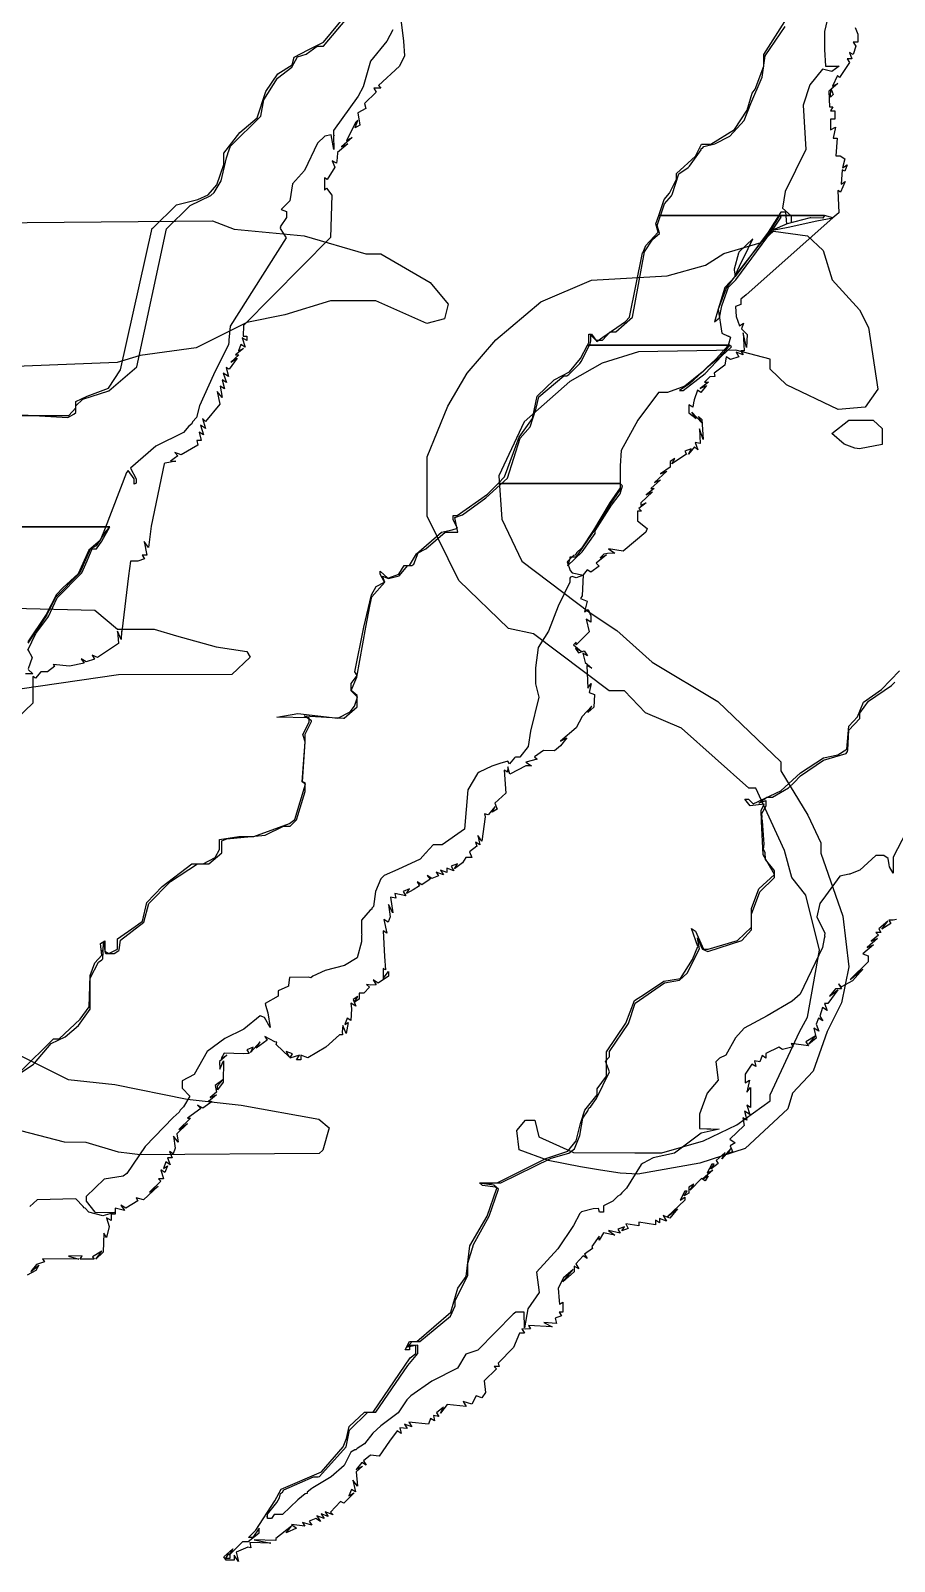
# Model space of a CAD drawing. Extents: x 17 to 2017, y 12 to 3012.
# Drawn here: x 234.9 to 318, y 2751.9 to 2899.1 of the extents above; entities that cross this region are included whole.
import ezdxf

# ---------------------------------------------------------------- set-up
doc = ezdxf.new("R2010")
doc.units = 0
doc.header["$MEASUREMENT"] = 0
for name, color, linetype in [('L14D0_AU', 2, 'CONTINUOUS'), ('L3D0_BASE', 3, 'CONTINUOUS'), ('L8D0_WIRE', 5, 'CONTINUOUS')]:
    doc.layers.add(name, color=color, linetype=linetype)

msp = doc.modelspace()

# ---------------------------------------------------------------- linework, layer by layer
at = {"layer": 'L14D0_AU'}
for points in [[(227.39, 2880.59), (252.38, 2880.83), (254.47, 2880.01), (261.19, 2879.37), (267.15, 2877.64), (268.58, 2877.64), (273.32, 2874.88), (275.06, 2872.8), (274.69, 2871.39), (273, 2870.96), (268.09, 2873.13), (263.74, 2873.13), (259.33, 2871.8), (255.68, 2871.05), (250.82, 2868.61), (245.44, 2867.88), (243.22, 2867.19), (227.74, 2866.59)], [(226.62, 2843.72), (241.06, 2843.37), (243.24, 2841.54), (246.78, 2841.54), (248.91, 2840.9), (252.73, 2839.86), (255.68, 2839.4), (256.01, 2838.87), (254.24, 2837.2), (243.36, 2837.17), (228.09, 2834.95)], [(231.56, 2801.71), (238.5, 2798.24), (243.01, 2797.76), (249.96, 2796.35), (255.16, 2795.79), (262.6, 2794.44), (263.61, 2793.6), (262.99, 2791.46), (262.66, 2791.13), (245.44, 2790.99), (244.4, 2791.12), (244.4, 2791.12), (243.36, 2791.24), (240.24, 2792.19), (238.15, 2792.21), (229.84, 2794.36)]]:
    msp.add_lwpolyline(points, dxfattribs=at)
for points in [[(291.61, 2789.22), (289.7, 2789.52), (287.79, 2789.83), (284.67, 2790.44), (281.89, 2791.49), (281.67, 2793.33), (282.5, 2794.33), (283.38, 2794.33), (283.78, 2792.72), (287.1, 2791.21), (293, 2791.19), (295.61, 2791.19), (299.6, 2792.34), (302.81, 2793.88), (306.02, 2796.19), (306.02, 2796.78), (308.84, 2802.84), (309.61, 2804.23), (310.76, 2810.67), (309.44, 2815.98), (308.1, 2817.68), (307.4, 2820.27), (304.63, 2826.27), (303.97, 2826.27), (297.5, 2832.02), (294.04, 2833.51), (292, 2835.64), (290.53, 2835.64), (283.26, 2841.11), (280.86, 2841.63), (276.07, 2846.23), (273.04, 2852.43), (273.04, 2858.13), (275.02, 2863.01), (276.87, 2866.16), (279.65, 2869.38), (283.97, 2873.04), (288.83, 2875.13), (296.12, 2875.54), (299.81, 2876.55), (301.56, 2877.7), (305.15, 2878.75), (306.35, 2879.82), (309.62, 2879.37), (311.12, 2877.97), (311.97, 2875.15), (314.6, 2872.26), (315.48, 2870.57), (316.39, 2864.63), (315.15, 2862.89), (312.55, 2862.67), (307.58, 2865.06), (306.02, 2866.56), (306.02, 2867.52), (302.72, 2868.4), (293.35, 2868.23), (289.88, 2867.15), (286.75, 2865.37), (282.37, 2861.5), (279.93, 2856.3), (280.2, 2852.13), (282.13, 2848.11), (288.72, 2843.11), (291.26, 2841.43), (294.68, 2838.38), (300.98, 2834.6), (307.06, 2828.79), (307.06, 2827.92), (309.66, 2823.67), (310.88, 2820.99), (310.88, 2820.02), (313.02, 2813.95), (313.6, 2809.09), (312.87, 2805.61), (311.49, 2802.87), (310.17, 2799.04), (308.18, 2796.94), (307.72, 2795.42), (303.62, 2791.62), (299.25, 2790.21), (293.29, 2789.13)], [(314.17, 2858.95), (313.13, 2859.34), (311.94, 2860.38), (313.59, 2861.67), (315.94, 2861.67), (316.78, 2860.84), (316.78, 2859.33), (314.61, 2858.9)]]:
    msp.add_lwpolyline(points, close=True, dxfattribs=at)
at = {"layer": 'L3D0_BASE'}
for points in [[(233.64, 2862.11), (238.57, 2862.11), (239.23, 2862.85), (239.23, 2863.45), (240.34, 2863.96), (242.39, 2864.73), (243.55, 2866.5), (246.57, 2880.12), (246.66, 2880.12), (248.92, 2882.38), (250.97, 2882.88), (251.97, 2883.33), (252.82, 2884.28), (253.47, 2886.25), (253.47, 2887.35), (255.03, 2889.32), (256.68, 2890.74), (257.52, 2893.28), (258.68, 2894.97), (260.05, 2895.82), (260.24, 2896.56), (261.6, 2897.27), (263.06, 2898.01), (265.21, 2900.6)], [(270.52, 2899.92), (270.76, 2898.12), (270.84, 2896.71), (270.36, 2895.7), (268.36, 2893.83), (268.58, 2893.6), (267.89, 2893.6), (268.14, 2893.21), (267.02, 2892.1), (267.12, 2891.62), (266.38, 2891.22), (266.55, 2890.04), (266.11, 2889.77), (266.37, 2890.5), (266.16, 2890.3), (265.28, 2888.55), (265.81, 2888.83), (264.8, 2887.95), (265.41, 2888.22), (264.41, 2887.41), (264.37, 2886.89), (264.3, 2886.36), (263.91, 2886.6), (264.14, 2886), (263.43, 2884.8), (263.17, 2884.96), (263.17, 2883.78), (263.36, 2883.97), (263.85, 2883.28), (263.74, 2879.23), (255.37, 2870.75), (255.34, 2869.74), (255.68, 2869.74), (255.68, 2869.31), (255.24, 2869.59), (255.52, 2868.68), (255.12, 2868.93), (254.88, 2868.31), (255.38, 2868.56), (254.6, 2867.93), (254.92, 2867.93), (254.16, 2867.23), (254.76, 2867.63), (253.98, 2866.57), (253.71, 2866.73), (253.94, 2865.86), (253.43, 2866.18), (253.72, 2865.27), (253.31, 2865.53), (253.54, 2864.66), (253.13, 2864.91), (253.31, 2863.82), (252.85, 2864.42), (253.09, 2863.18), (251.72, 2861.53), (251.42, 2861.82), (251.71, 2860.86), (251.22, 2861.16), (251.51, 2860.26), (251.1, 2860.51), (251.31, 2859.71), (250.87, 2859.71), (250.97, 2859.24), (249.36, 2858.31), (248.77, 2858.53), (249.06, 2858.24), (248.36, 2857.71), (248.87, 2857.71), (247.84, 2857.52), (247.8, 2857.51), (247.76, 2857.49), (247.73, 2857.47), (246.5, 2851.47), (246.23, 2849.4), (245.83, 2849.98), (246.08, 2848.68), (245.63, 2848.68), (245.85, 2848.32), (245.22, 2848.08), (244.5, 2848.08), (244.31, 2846.68), (243.67, 2841.32), (243.65, 2841.36), (243.62, 2840.55), (243.26, 2841.36), (243.34, 2840.17), (241.34, 2838.84), (240.82, 2839.04), (241.04, 2838.68), (240.24, 2838.42), (239.77, 2838.71), (240.05, 2838.27), (238.64, 2838), (237.05, 2838.15), (237.22, 2837.99), (236.52, 2837.46), (235.87, 2837.44), (235.38, 2836.85), (235.12, 2837), (235.11, 2834.43), (232.79, 2832.22)], [(233.92, 2799.01), (237.09, 2802.14), (237.65, 2802.14), (239.67, 2804.04), (240.53, 2805.24), (240.61, 2808.26), (241.07, 2809.46), (241.73, 2810.2), (241.61, 2811.33), (242.04, 2811.59), (242.04, 2810.59), (242.43, 2810.35), (243.24, 2810.78), (243.24, 2811.77), (244.95, 2812.96), (245.67, 2813.47), (246.07, 2815.28), (247.56, 2816.81), (250.39, 2818.99), (251.49, 2818.99), (252.66, 2819.6), (253.07, 2820.37), (253.07, 2821.34), (254.93, 2821.6), (256.36, 2821.6), (259.79, 2822.87), (260.3, 2823.25), (261.34, 2826.66), (261.02, 2826.86), (261.29, 2830.73), (261.07, 2831.41), (261.7, 2832.61), (261.7, 2833.03), (258.59, 2833.08), (260.59, 2833.44), (264.45, 2832.99), (265.64, 2833.61), (266.06, 2834.14), (266.32, 2835), (265.71, 2835.61), (265.72, 2836.34), (266.3, 2837.1), (266.08, 2837.46), (266.95, 2841.76), (267.69, 2844.85), (268.12, 2845.66), (268.92, 2846.09), (268.51, 2846.84), (268.51, 2847.13), (269.26, 2846.46), (270.31, 2846.86), (270.82, 2847.67), (271.33, 2847.67), (272.02, 2848.81), (274.41, 2850.89), (275.43, 2851.12), (275.95, 2851.28), (275.53, 2852.06), (275.53, 2852.49), (275.93, 2852.49), (278.84, 2854.55), (279.86, 2855.56), (291.58, 2855.56), (291.58, 2854.99), (290.61, 2853.56), (289.1, 2851.04), (287.32, 2848.48), (286.77, 2848.48), (286.77, 2848.31), (286.52, 2847.64), (287.93, 2848.98), (289.18, 2850.74), (289.18, 2851.01), (289.18, 2851.01), (290.77, 2853.47), (291.58, 2854.57), (291.82, 2855.33), (291.58, 2855.56), (279.86, 2855.56), (280.48, 2856.19), (281.88, 2860.02), (283.15, 2861.8), (283.6, 2863.97), (285.26, 2865.54), (286.72, 2866.31), (287.79, 2867.58), (288.45, 2868.88), (302.11, 2868.88), (301.32, 2867.87), (300.83, 2867.43), (299.92, 2866.69), (299.47, 2866.28), (298.3, 2865.18), (297.31, 2864.52), (297.66, 2864.52), (299.78, 2866.15), (301.36, 2867.83), (302.29, 2868.72), (302.11, 2868.88), (288.45, 2868.88), (288.57, 2869.12), (288.57, 2869.94), (288.83, 2869.94), (289.35, 2869.23), (289.93, 2869.63), (292.12, 2871.13), (292.5, 2871.57), (293.73, 2877.76), (293.82, 2877.8), (294.05, 2878.46), (295.24, 2879.74), (295.04, 2880.53), (295.31, 2881.33), (311.24, 2881.33), (311.08, 2881.08), (309.94, 2881.1), (309.9, 2881.1), (309.88, 2881.1), (307.65, 2880.54), (306.26, 2879.94), (307.08, 2881.18), (306.92, 2881.33), (305.99, 2879.82), (302.64, 2875.56), (303.08, 2876.47), (303.92, 2878.18), (304.36, 2879.09), (303.05, 2877.84), (303.02, 2877.81), (303, 2877.78), (302.98, 2877.73), (302.56, 2876.17), (302.55, 2876.14), (302.55, 2876.1), (302.55, 2876.07), (302.64, 2875.55), (301.83, 2874.42), (301.01, 2872.34), (300.66, 2871.11), (301.14, 2871.49), (301.36, 2872.64), (302.03, 2874.44), (302.71, 2875.16), (306.26, 2879.94), (307.75, 2880.23), (310.52, 2880.82), (312.04, 2881.12), (311.24, 2881.33), (295.31, 2881.33), (295.83, 2882.87), (296.33, 2883.48), (297, 2884.84), (297, 2885.37), (298.83, 2887.06), (299.41, 2888.19), (300.32, 2888.19), (302.58, 2889.61), (303.82, 2891.48), (304.29, 2893.1), (304.58, 2893.5), (305.42, 2895.71), (305.42, 2896.82), (307.42, 2900.01)], [(314.2, 2899.42), (314.44, 2898.79), (314.44, 2898.02), (314.02, 2898.02), (314.27, 2897.61), (314.01, 2896.81), (313.65, 2897.03), (313.89, 2896.41), (313.42, 2896.41), (313.65, 2896.04), (312.69, 2894.62), (312.5, 2894.81), (312.03, 2893.78), (312.54, 2894.04), (311.88, 2893.49), (312.08, 2892.98), (311.84, 2892.73), (311.87, 2893.48), (311.65, 2893.3), (311.74, 2891.8), (312.06, 2891.8), (311.81, 2891.4), (312.24, 2891.4), (312.24, 2890.6), (311.84, 2890.6), (311.84, 2889.57), (312.3, 2889.85), (312.09, 2888.79), (312.47, 2888.79), (312.35, 2887.09), (312.74, 2887.08), (313.2, 2886.79), (312.98, 2885.92), (313.44, 2886.21), (313.2, 2885.59), (312.94, 2885.74), (312.84, 2884.35), (313.24, 2884.61), (312.78, 2883.59), (312.54, 2883.74), (312.62, 2881.61), (312.04, 2881.12), (303.72, 2873.71), (303.21, 2873.3), (303.21, 2872.79), (302.69, 2872.59), (302.76, 2871.64), (303.06, 2870.74), (303.47, 2870.99), (303.28, 2870.44), (303.81, 2869.91), (303.76, 2868.63), (303.44, 2870.04), (303.52, 2868.33), (303.19, 2868.33), (303.43, 2867.93), (302.75, 2868.2), (303.02, 2867.76), (302.21, 2867.5), (301.8, 2867.76), (301.65, 2866.96), (300.63, 2866.18), (300.71, 2865.84), (300.23, 2865.82), (299.72, 2865.32), (300.08, 2865.32), (299.3, 2864.69), (299.9, 2865), (299.36, 2864.32), (299.03, 2864.53), (298.72, 2863.62), (298.65, 2863.32), (298.6, 2862.89), (298.2, 2863.14), (298.2, 2862.36), (298.9, 2861.81), (298.5, 2862.43), (299.45, 2861.41), (299.14, 2862.01), (299.46, 2861.72), (299.57, 2859.81), (299.22, 2860.81), (299.29, 2859.41), (298.82, 2859.5), (299.07, 2858.8), (298.74, 2859.1), (298.17, 2858.4), (298.42, 2858.9), (297.8, 2858.66), (297.97, 2858.39), (296.55, 2857.47), (296.86, 2857.96), (296.39, 2857.68), (296.39, 2857.15), (295.49, 2856.48), (296.09, 2856.74), (294.89, 2855.67), (295.49, 2855.93), (294.55, 2855.09), (294.87, 2855.09), (294.09, 2854.46), (294.69, 2854.76), (293.59, 2853.71), (293.59, 2853.47), (294.09, 2853.72), (293.39, 2853.15), (293.65, 2852.89), (293.27, 2852.89), (293.27, 2851.98), (294.2, 2851.24), (294.08, 2850.89), (291.87, 2849.06), (290.48, 2849.27), (291.08, 2848.88), (290.38, 2848.83), (290.01, 2848.78), (289.68, 2848.41), (290.28, 2848.71), (289.28, 2847.9), (289.58, 2847.61), (288.78, 2847.05), (288.42, 2847.27), (288.04, 2846.77), (287.94, 2844.77), (287.78, 2844.51), (288.42, 2844.26), (288.16, 2843.23), (288.53, 2843.46), (288.78, 2842.83), (288.78, 2842.24), (288.33, 2842.51), (288.6, 2841.29), (287.37, 2840.04), (287.37, 2840.32), (287.1, 2840.05), (287.87, 2839.42), (287.31, 2839.71), (287.58, 2839.27), (288.13, 2839.48), (288.44, 2838.99), (288.01, 2839.25), (288.24, 2838.35), (288.88, 2837.82), (288.38, 2838.07), (288.48, 2835.88), (288.81, 2836.34), (288.62, 2835.47), (289.13, 2835.27), (289.07, 2834.05), (288.49, 2833.53), (288.88, 2834.16), (287.94, 2833.14), (287.38, 2832.07), (285.87, 2830.78), (286.47, 2831.1), (285.87, 2830.32), (285.27, 2829.85), (284.22, 2829.88), (283.36, 2829.28), (283.61, 2829.04), (282.52, 2828.77), (283.06, 2828.42), (282.51, 2828.42), (280.99, 2827.61), (280.78, 2828.32), (280.75, 2827.79), (280.45, 2827.98), (280.59, 2825.79), (279.55, 2824.83), (279.77, 2824.25), (279.28, 2823.94), (279.57, 2824.51), (278.91, 2823.7), (278.54, 2823.8), (278.61, 2823.5), (278.29, 2821.16), (277.91, 2821.7), (278.1, 2820.8), (277.67, 2821.06), (277.82, 2820.68), (277.84, 2820.7), (277.82, 2820.67), (277.82, 2820.68), (277.12, 2820.13), (277.33, 2819.59), (276.76, 2819.59), (276.44, 2819.09), (275.66, 2818.49), (275.96, 2818.99), (275.33, 2818.75), (275.6, 2818.32), (274.93, 2818.58), (274.93, 2818.15), (274.31, 2818.38), (274.6, 2817.92), (273.91, 2818.18), (274.13, 2817.83), (273.49, 2817.58), (273.03, 2817.85), (273.32, 2817.52), (272.52, 2816.96), (272.06, 2817.25), (272.3, 2816.86), (271.68, 2816.49), (271.06, 2816.12), (271.34, 2816.58), (270.72, 2816.34), (270.98, 2815.92), (269.94, 2816.12), (270.02, 2815.68), (269.5, 2815.79), (269.72, 2814.28), (269.31, 2815.08), (269.48, 2813.9), (269.27, 2813.38), (268.87, 2813.62), (269.16, 2812.32), (268.79, 2812.55), (268.93, 2810.07), (269.03, 2808.79), (268.81, 2808.92), (268.81, 2807.95), (269.31, 2808.64), (269.31, 2808.17), (268.33, 2807.52), (267.85, 2807.82), (268.14, 2807.36), (267.61, 2807.31), (267.21, 2807.39), (267.49, 2807.11), (266.94, 2806.56), (266.51, 2806.56), (266.51, 2805.98), (266.04, 2805.69), (266.37, 2806.22), (265.92, 2805.94), (266.17, 2805.29), (265.68, 2805.59), (265.75, 2805.05), (265.7, 2803.92), (265.35, 2804.14), (265.11, 2803.52), (265.45, 2803.73), (265.24, 2802.66), (264.93, 2803.45), (264.86, 2802.84), (264.9, 2802.54), (264.59, 2802.54), (263.28, 2801.35), (261.55, 2800.33), (260.89, 2800.58), (260.89, 2800.14), (260.47, 2800.14), (260.74, 2800.58), (259.84, 2800.29), (260.09, 2800.7), (259.47, 2800.93), (259.75, 2800.44), (258.5, 2801.6), (258.58, 2801.84), (258.38, 2801.87), (257.43, 2802.38), (257.64, 2802.04), (256.58, 2801.26), (256.98, 2801.86), (256.03, 2800.84), (256.3, 2801.34), (255.68, 2801.1), (255.9, 2800.74), (255.38, 2800.7), (253.51, 2800.77), (253.21, 2800.27), (253.77, 2800.57), (253.07, 2799.99), (253.1, 2799.23), (253.45, 2800.04), (253.4, 2797.98), (252.87, 2797.25), (252.87, 2797.65), (253.37, 2798.21), (252.65, 2797.67), (252.78, 2797.03), (252.17, 2796.5), (252.77, 2796.76), (251.99, 2796.12), (252.36, 2796.12), (251.46, 2795.5), (250.96, 2795.79), (251.26, 2795.46), (249.98, 2794.52), (250.27, 2794.52), (249.14, 2793.42), (249.98, 2794.02), (248.95, 2793.01), (249.08, 2792.21), (248.63, 2792.81), (248.81, 2791.64), (248.61, 2791.11), (248.26, 2791.33), (248.5, 2790.71), (248.07, 2790.71), (248.32, 2790.04), (247.9, 2790.31), (247.66, 2789.69), (248.05, 2789.93), (247.81, 2789.31), (247.41, 2789.56), (247.68, 2788.7), (247.19, 2788.7), (247.42, 2788.47), (246.33, 2787.4), (247.17, 2788), (245.76, 2786.68), (245.04, 2786.86), (245.22, 2786.57), (244.04, 2785.87), (243.58, 2786.16), (243.91, 2785.63), (243.04, 2785.86), (243.04, 2785.29), (242.64, 2785.29), (242.64, 2784.67), (242.19, 2784.94), (242.45, 2784.12), (242.18, 2783.05), (241.94, 2783.45), (241.86, 2781.63), (241.16, 2780.98), (241.74, 2781.75), (240.86, 2781.2), (241.01, 2780.96), (239.66, 2780.96), (239.85, 2781.28), (238.53, 2781.24), (239.53, 2780.95), (236.04, 2781.01), (236.23, 2780.71), (235.45, 2780.46), (234.92, 2779.78), (235.7, 2780.38), (235.4, 2779.88), (234.57, 2779.44)], [(219.15, 2851.4), (242.51, 2851.4), (242.13, 2850.98), (241.19, 2849.58), (240.62, 2849.25), (239.62, 2846.97), (237.27, 2844.56), (236.46, 2842.94), (234.62, 2840.2)], [(234.63, 2839.55), (235.4, 2841.15), (236.6, 2842.76), (237.45, 2844.56), (239.82, 2846.97), (240.33, 2848.12), (240.83, 2849.28), (241.22, 2849.28), (241.73, 2850.03), (242.51, 2851.4), (219.15, 2851.4)], [(318.16, 2813.62), (317.86, 2813.58), (317.43, 2813.58), (317.63, 2813.25), (316.75, 2812.71), (317.35, 2813.47), (316.46, 2812.72), (316.68, 2812.37), (316.19, 2812.37), (316.45, 2812.11), (315.75, 2811.54), (316.35, 2811.81), (315.35, 2810.93), (315.95, 2811.2), (314.95, 2810.34), (315.45, 2810.13), (315.45, 2809.55), (313.73, 2807.86), (314.95, 2808.86), (313.95, 2807.72), (312.89, 2807.17), (312.58, 2807.46), (312.87, 2806.96), (312.29, 2806.96), (311.74, 2806.25), (312.52, 2806.86), (311.56, 2805.55), (311.25, 2805.55), (311.51, 2804.89), (311.07, 2805.16), (310.81, 2804.35), (311.1, 2803.89), (310.68, 2804.15), (310.45, 2803.55), (310.71, 2802.88), (310.22, 2803.18), (310.46, 2802.21), (309.73, 2801.64), (310.34, 2802.41), (309.46, 2801.86), (309.7, 2801.48), (308.03, 2801.7), (308.23, 2801.38), (307.21, 2801.13), (306.84, 2801.36), (305.62, 2800.73), (305.62, 2800.31), (305.26, 2800.54), (305.03, 2799.93), (304.52, 2800.04), (304.63, 2799.51), (304.26, 2799.73), (303.62, 2798.75), (303.62, 2797.91), (304.03, 2798.17), (303.79, 2797.03), (304.12, 2797.49), (304.12, 2795.56), (303.78, 2795.78), (304.06, 2794.87), (303.56, 2795.19), (303.78, 2794.32), (303.38, 2794.56), (303.51, 2793.81), (302.13, 2792.49), (302.66, 2792.16), (302.19, 2791.87), (302.4, 2791.32), (301.95, 2791.05), (302.25, 2791.61), (301.38, 2790.61), (301.68, 2791.21), (300.82, 2790.46), (301.01, 2790.15), (300.33, 2789.61), (300.63, 2790.11), (300.42, 2790.11), (299.97, 2789.26), (300.51, 2789.54), (299.51, 2788.67), (300.07, 2788.97), (299.78, 2788.5), (299.41, 2788.73), (298.34, 2787.6), (298.67, 2788.17), (298.2, 2787.88), (298.2, 2787.32), (297.74, 2787.04), (298.03, 2787.5), (297.81, 2787.5), (297.36, 2786.65), (297.8, 2786.92), (297.8, 2786.65), (296.11, 2785.03), (297.1, 2785.8), (296.36, 2784.92), (295.73, 2785.16), (296.06, 2784.63), (295.39, 2784.88), (295.39, 2784.47), (294.99, 2784.72), (294.99, 2784.26), (293.39, 2784.53), (293.39, 2784.16), (292.13, 2784.35), (292.38, 2783.93), (291.76, 2783.69), (292, 2784.09), (291.38, 2783.85), (291.61, 2783.47), (290.48, 2783.72), (291.08, 2783.26), (290, 2783.49), (289.59, 2782.79), (289.58, 2783.18), (288.88, 2782.19), (288.92, 2781.98), (288.17, 2781.46), (288.43, 2781.02), (288.03, 2781.27), (287.33, 2780.51), (287.63, 2780.02), (287.17, 2780.3), (287.17, 2779.75), (286.07, 2778.78), (287.07, 2779.98), (286.13, 2779.18), (285.63, 2778.17), (285.73, 2776.97), (285.77, 2776.65), (286.07, 2776.83), (286.07, 2775.87), (285.74, 2775.87), (285.96, 2775.51), (285.36, 2775.28), (285.47, 2774.77), (284.26, 2774.86), (285.06, 2774.46), (282.78, 2774.6), (282.98, 2774.26), (282.46, 2774.22), (282.13, 2774.27), (282.38, 2773.86), (281.93, 2773.86), (281.35, 2772.47), (279.85, 2770.96), (279.95, 2770.65), (279.48, 2770.65), (279.7, 2770.43), (278.52, 2769.25), (278.63, 2768.15), (278.3, 2767.62), (277.75, 2767.83), (277.32, 2767.02), (276.49, 2767.29), (276.8, 2766.78), (274.95, 2766.99), (274.32, 2766.14), (274.61, 2766.74), (273.94, 2766.19), (274.16, 2765.83), (273.63, 2765.94), (273.74, 2765.41), (273.37, 2765.64), (273.16, 2765.08), (271.26, 2765.3), (271.55, 2764.84), (270.86, 2765.1), (271.12, 2764.68), (270.42, 2764.74), (270.53, 2764.2), (270.15, 2764.44), (269.42, 2763.45), (268.42, 2762.03), (267.57, 2762.12), (266.92, 2761.58), (267.18, 2761.16), (266.76, 2761.42), (266.21, 2760.75), (266.81, 2761.05), (266.21, 2760.52), (266.32, 2759.12), (265.88, 2759.72), (266.13, 2758.59), (265.75, 2758.82), (265.51, 2758.2), (266.01, 2758.48), (265.01, 2757.49), (264.69, 2757.65), (263.75, 2756.64), (263.99, 2756.39), (263.24, 2756.68), (263.52, 2756.22), (262.84, 2756.48), (263.12, 2756.02), (262.43, 2756.28), (262.76, 2755.75), (262.33, 2756.01), (261.7, 2755.77), (261.95, 2755.37), (261.05, 2755.65), (261.28, 2755.28), (259.99, 2755.44), (260.46, 2755.1), (259.46, 2754.63), (259.99, 2755.29), (258.49, 2754.11), (258.49, 2753.91), (256.38, 2753.97), (257.99, 2753.64), (255.98, 2753.7), (256.08, 2753.2), (255.78, 2753.27), (254.65, 2752.8), (254.9, 2751.9), (254.48, 2752.5), (254.48, 2752), (253.7, 2752), (253.48, 2752.35), (254.35, 2753.1), (254.05, 2752.6), (254.08, 2752.6), (254.08, 2752.58), (253.99, 2752.5), (254.05, 2752.6), (253.9, 2752.6), (253.65, 2752.2), (254.08, 2752.2), (254.08, 2752.58), (255.31, 2753.81), (255.83, 2753.81), (256.88, 2754.64), (256.88, 2755.1), (256.26, 2754.21), (255.85, 2754.21), (256.55, 2754.91), (258.38, 2757.72), (258.99, 2758.86), (262.86, 2760.52), (264.95, 2762.93), (265.28, 2763.73), (265.52, 2764.87), (267.01, 2766.24), (267.85, 2766.24), (271.39, 2771.46), (271.93, 2771.9), (271.93, 2772.66), (271.32, 2772.66), (271.32, 2772.25), (270.91, 2772.25), (271.34, 2773.06), (272.03, 2773.06), (275.32, 2775.87), (275.99, 2778.17), (276.78, 2779.29), (277.15, 2782.24), (278.8, 2785.1), (279.74, 2787.78), (279.62, 2787.9), (278.34, 2788.04), (278.08, 2788.3), (279.77, 2788.3), (284.46, 2790.65), (286.56, 2791.34), (287.37, 2792.36), (287.79, 2794.02), (288.19, 2795.29), (289.38, 2796.78), (289.38, 2797.34), (290.27, 2798.56), (290.28, 2800.9), (292.15, 2803.65), (292.98, 2805.85), (293.93, 2806.45), (295.79, 2807.71), (297.41, 2807.96), (298.55, 2809.77), (299.08, 2811.03), (298.45, 2812.76), (298.85, 2812.52), (299.62, 2810.77), (300.06, 2810.77), (302.87, 2811.6), (304.22, 2812.91), (304.22, 2814.68), (304.94, 2816.58), (306.45, 2817.97), (305.34, 2819.86), (305.2, 2823.1), (305.15, 2824.1), (305.43, 2824.73), (304.09, 2824.57), (303.57, 2825.21), (303.94, 2825.21), (304.38, 2824.76), (307.06, 2826.02), (308.93, 2827.73), (311.14, 2829.19), (312.54, 2829.46), (313.39, 2830), (313.58, 2832.23), (314.41, 2833.13), (315, 2834.53), (316.74, 2835.74), (318.45, 2837.54)]]:
    msp.add_lwpolyline(points, dxfattribs=at)
at = {"layer": 'L8D0_WIRE'}
for points in [[(312.02, 2902.33), (311.25, 2899.02), (311.24, 2897.31), (311.35, 2895.71), (312.66, 2895.71), (311.94, 2895.19), (311.07, 2895.41), (309.84, 2893.92), (309.19, 2891.95), (309.46, 2887.69), (307.48, 2883.65), (307.21, 2882.05), (308.03, 2881.31), (308.03, 2880.64), (307.65, 2880.54), (307.64, 2880.54), (307.53, 2881.67), (307.04, 2881.67), (305.82, 2879.75), (305.82, 2879.74), (302.65, 2875.48), (301.67, 2874.4), (301.01, 2872.32), (301.37, 2870.01), (301.98, 2869.74), (302.01, 2869.76), (302.01, 2869.73), (302.21, 2869.64), (301.97, 2868.83), (301.28, 2868.06), (301.22, 2867.98), (300.75, 2867.5), (299.91, 2866.7), (299.5, 2866.26), (299.47, 2866.26), (297.82, 2864.91), (296.15, 2864.32), (295.27, 2864.32), (293.29, 2861.67), (291.68, 2858.75), (291.59, 2857.27), (291.59, 2856.88), (291.58, 2855.15), (290.58, 2853.67), (290.58, 2853.58), (290.54, 2853.61), (289.02, 2851.08), (287.91, 2849.38), (287.44, 2848.94), (287.27, 2848.68), (287.12, 2848.63), (286.5, 2848.04), (286.8, 2847.19), (286.97, 2846.96), (288.07, 2846.76), (287.37, 2846.48), (286.98, 2846.63), (286.82, 2846.57), (286.77, 2846.45), (286.77, 2846.06), (285.63, 2843.76), (284.69, 2841.36), (283.71, 2839.79), (283.45, 2837.85), (283.44, 2836.3), (283.76, 2835.03), (282.98, 2831.73), (282.74, 2830.26), (281.95, 2829.25), (281.6, 2829.25), (281.53, 2829.24), (281.47, 2829.22), (281.42, 2829.17), (280.96, 2828.61), (280.8, 2828.86), (280.02, 2828.62), (279.25, 2828.37), (278.02, 2827.81), (277.88, 2827.67), (276.96, 2826.1), (276.64, 2822.31), (274.47, 2820.8), (273.62, 2820.8), (272.9, 2820.03), (272.89, 2820.02), (272.88, 2820.01), (272.36, 2819.45), (270.22, 2818.43), (268.89, 2817.86), (268.59, 2817.54), (268.08, 2816.31), (267.86, 2814.88), (267.71, 2814.71), (267.71, 2814.63), (267.55, 2814.52), (266.71, 2813.56), (266.71, 2812.27), (266.74, 2812.16), (266.71, 2812.1), (266.71, 2811.47), (266.29, 2809.94), (265.07, 2809.2), (263.21, 2808.73), (262.03, 2808.18), (261.86, 2808.02), (261.63, 2808.08), (259.8, 2808.06), (259.69, 2807.31), (259.69, 2807.21), (259.63, 2807.19), (258.69, 2806.76), (258.69, 2806.25), (257.46, 2805.55), (257.49, 2805.4), (257.71, 2804.65), (257.92, 2803.24), (257.39, 2804.22), (256.96, 2804.36), (255.39, 2803.1), (253.58, 2802.18), (251.88, 2800.94), (250.63, 2798.72), (249.47, 2798.12), (249.47, 2797.4), (250.21, 2796.63), (249.6, 2795.62), (249.27, 2795.28), (249.17, 2795.09), (248.6, 2794.58), (245.92, 2791.81), (244.15, 2789.2), (243.79, 2788.94), (241.98, 2788.67), (240.25, 2787), (240.24, 2786.55), (241.07, 2785.49), (242.95, 2785.46), (241.84, 2785.13), (240.48, 2785.5), (240.13, 2785.86), (240.05, 2785.9), (239.96, 2786.04), (239.24, 2786.77), (235.53, 2786.68), (234.81, 2786.02)], [(234.12, 2862.16), (238.47, 2861.92), (239.04, 2862.23), (239.23, 2862.4), (239.23, 2863.05), (239.93, 2863.68), (242.41, 2864.48), (245.1, 2866.78), (247.95, 2880.06), (250.24, 2882.31), (252.22, 2883.25), (252.55, 2883.56), (253.22, 2884.67), (253.72, 2886.88), (253.87, 2887.28), (253.87, 2887.29), (254.13, 2888.01), (257.03, 2890.89), (257.31, 2892.47), (258.65, 2894.56), (260.02, 2895.6), (260.56, 2896.6), (261.4, 2896.86), (262.46, 2897.61), (263.02, 2897.61), (263.05, 2897.63), (265.3, 2900.3)], [(232.94, 2798.2), (235.16, 2799.71), (235.26, 2799.81), (236.86, 2801.72), (238.21, 2802.35), (239.49, 2803.43), (240.63, 2805.01), (240.63, 2807.98), (241.43, 2809.54), (241.76, 2809.74), (241.84, 2809.86), (241.86, 2810.5), (241.76, 2810.67), (241.87, 2810.58), (241.9, 2811.47), (242.06, 2810.43), (242.13, 2810.37), (242.94, 2810.37), (243.38, 2810.66), (243.41, 2810.72), (243.54, 2811.65), (245.8, 2813.37), (246.25, 2815.16), (248.36, 2817.29), (250.93, 2818.99), (252.04, 2818.99), (253.27, 2820.03), (253.27, 2821.21), (253.77, 2821.4), (257.44, 2821.74), (259.22, 2822.6), (259.86, 2822.6), (260.48, 2823.22), (261.29, 2825.95), (261.29, 2826.77), (261.05, 2826.86), (261.29, 2830.73), (261.29, 2831.45), (261.92, 2832.67), (261.9, 2832.73), (261.22, 2833.23), (265, 2832.99), (265.05, 2833.01), (266.31, 2834.07), (266.31, 2835.19), (265.73, 2835.67), (266.27, 2836.94), (267.13, 2841.75), (267.53, 2843.76), (267.72, 2844.66), (268.96, 2846.07), (268.73, 2846.65), (269.32, 2846.43), (270.33, 2846.68), (271.19, 2847.67), (271.56, 2847.67), (271.74, 2847.82), (272.18, 2848.89), (272.9, 2849.28), (274.75, 2850.88), (275.94, 2850.88), (275.97, 2850.9), (275.71, 2852.29), (276.44, 2852.56), (278.68, 2854.19), (280.75, 2856.09), (281.99, 2859.93), (282.94, 2861.01), (283.52, 2862.82), (283.76, 2863.91), (286.19, 2865.93), (286.46, 2865.93), (286.66, 2866.05), (287.72, 2867.11), (287.86, 2867.31), (288.72, 2869.01), (288.77, 2869.29), (288.77, 2869.82), (289.26, 2869.34), (289.91, 2869.34), (290.64, 2870.14), (291.18, 2870.14), (291.19, 2870.15), (292.77, 2871.57), (293.95, 2877.83), (294.73, 2879.07), (295.39, 2879.61), (295.39, 2879.64), (295.16, 2880.39), (295.87, 2882.47), (296.52, 2883.23), (296.59, 2883.36), (297.23, 2885.36), (298.15, 2885.96), (298.27, 2886.08), (299.4, 2887.66), (299.4, 2887.77), (299.51, 2887.8), (299.64, 2887.99), (300.7, 2888.24), (302.14, 2888.96), (303.51, 2890.49), (304.17, 2892.1), (305.26, 2894.64), (305.55, 2896.71), (307.45, 2899.52)], [(269.72, 2899.2), (269.15, 2898.1), (267.57, 2896.19), (266.88, 2893.7), (266.41, 2892.83), (264.03, 2889.52), (264.03, 2889.13), (264.08, 2889.01), (264.04, 2889.03), (264.07, 2887.69), (263.79, 2889.09), (263.2, 2888.96), (262.48, 2888.31), (261.23, 2885.68), (260.09, 2884.37), (259.83, 2882.74), (258.99, 2881.92), (259.49, 2881.74), (259.49, 2881.15), (258.89, 2880.24), (258.92, 2880.17), (258.89, 2880.09), (259.48, 2879.19), (254.1, 2870.7), (253.97, 2869.35), (253.97, 2869.19), (253.95, 2869.15), (253.93, 2868.93), (252.5, 2866.03), (251.13, 2863.02), (250.86, 2861.92), (250.48, 2861.49), (250.4, 2861.29), (250.12, 2861.07), (249.6, 2860.48), (246.95, 2859.14), (244.51, 2857.03), (245.05, 2856), (245.05, 2855.6), (244.85, 2855.51), (244.85, 2856.02), (244.28, 2856.8), (244.12, 2856.63), (242.08, 2851.26), (241.59, 2850.07), (240.5, 2849.16), (239.46, 2846.88), (237.99, 2845.53), (237.37, 2844.9), (236.38, 2842.96), (234.62, 2840.35)], [(234.64, 2839.59), (235.05, 2838.82), (234.67, 2837.74)], [(234.66, 2837.69), (235.1, 2837.25), (234.41, 2837.25)], [(319.89, 2823.57), (317.86, 2819.63), (317.85, 2818.09), (317.5, 2818.69), (317.47, 2818.89), (317.46, 2818.89), (317.46, 2818.9), (317.36, 2819.49), (316.96, 2819.79), (316.2, 2819.79), (314.63, 2818.37), (313.75, 2818.01), (313.69, 2818), (313.66, 2817.99), (313.63, 2817.99), (312.73, 2817.8), (311.34, 2815.91), (310.79, 2815.18), (310.51, 2813.88), (311.28, 2812.31), (311.25, 2812.09), (311.28, 2812.02), (311.2, 2811.8), (311.06, 2810.93), (308.9, 2806.45), (308.13, 2805.78), (305.73, 2804.36), (303.52, 2803.18), (302.68, 2802.24), (301.77, 2800.58), (301.14, 2800.29), (300.79, 2799.94), (301.02, 2798.17), (299.97, 2796.92), (299.21, 2794.92), (299.21, 2793.52), (299.92, 2793.5), (300.31, 2793.49), (300.3, 2793.49), (301.11, 2793.47), (299.39, 2793.09), (296.83, 2791.15), (294.77, 2790.71), (293.8, 2790.21), (293.6, 2790.07), (292.22, 2787.8), (291.75, 2787.36), (291.61, 2787.15), (291.38, 2787.01), (290.88, 2786.54), (289.98, 2786.08), (289.98, 2786.08), (289.98, 2785.49), (289.61, 2785.49), (289.5, 2785.83), (289.01, 2785.81), (287.88, 2785.51), (287.72, 2785.37), (287.11, 2784.19), (285.59, 2781.95), (283.54, 2779.7), (283.8, 2777.77), (282.71, 2776.18), (282.4, 2774.36), (282.36, 2775.87), (281.55, 2775.87), (281.3, 2775.67), (277.91, 2772.22), (276.76, 2771.82), (275.96, 2770.47), (273.48, 2769.22), (271.45, 2767.81), (271.09, 2767.45), (270.24, 2766.19), (268.57, 2764.95), (267.81, 2764.22), (267.01, 2763.21), (266.31, 2762.77), (266.16, 2762.63), (266.09, 2762.63), (265.7, 2762.39), (265.06, 2761.12), (263.81, 2760.03), (262.04, 2758.98), (261.95, 2758.91), (261.5, 2758.55), (261.5, 2758.44), (261.29, 2758.38), (260.6, 2757.81), (259.12, 2756.41), (258.31, 2756.41), (258.07, 2756.01), (257.69, 2756.01), (257.69, 2756.19), (257.58, 2756.15), (257.69, 2756.26), (257.69, 2756.45), (258.59, 2757.56), (258.83, 2758), (258.93, 2758.42), (259.13, 2758.55), (259.25, 2758.78), (260.8, 2759.45), (262.11, 2760.02), (262.56, 2760.02), (262.68, 2760.07), (265.25, 2762.93), (265.55, 2764.53), (267.32, 2766.24), (268.09, 2766.24), (271.19, 2770.75), (272.13, 2771.88), (272.13, 2772.7), (271.12, 2772.51), (271.58, 2773.06), (272.19, 2773.06), (272.19, 2773.06), (272.34, 2773.06), (275.28, 2775.47), (275.74, 2776.49), (275.74, 2776.98), (276.17, 2777.84), (276.17, 2777.87), (276.19, 2777.89), (276.93, 2779.38), (276.95, 2780.58), (277.35, 2781.92), (277.36, 2781.99), (277.39, 2782.03), (277.5, 2782.38), (278.99, 2785.1), (279.9, 2787.7), (279.45, 2788.07), (278.25, 2788.24), (279.31, 2788.28), (279.27, 2788.3), (280.11, 2788.31), (284.95, 2790.69), (286.67, 2791.15), (287.2, 2791.58), (287.73, 2792.86), (288.01, 2794.53), (288.49, 2795.23), (288.57, 2795.48), (288.78, 2795.66), (289.31, 2796.43), (290.56, 2798.97), (290.17, 2800), (290.55, 2800.39), (290.58, 2800.47), (290.58, 2800.95), (292.39, 2803.64), (293.03, 2805.57), (295.85, 2807.55), (297.3, 2807.81), (298.05, 2808.46), (299.24, 2810.82), (299.03, 2811.87), (299.45, 2810.86), (299.5, 2810.77), (300.03, 2810.57), (300.04, 2810.57), (303.29, 2811.62), (304.22, 2812.63), (304.22, 2814.16), (305.02, 2816.3), (306.43, 2817.67), (306.43, 2818.3), (306.37, 2818.41), (305.58, 2819.41), (305.53, 2820.06), (305.38, 2820.36), (305.46, 2820.88), (305.29, 2823.11), (305.21, 2823.34), (305.26, 2823.47), (305.23, 2823.84), (305.63, 2824.58), (305.63, 2825.03), (305.59, 2825.04), (304.92, 2824.81), (305.32, 2825.11), (305.12, 2825.17), (305.41, 2825.18), (305.7, 2825.41), (306.26, 2825.41), (307.77, 2826.29), (308.34, 2826.82), (308.93, 2827.46), (311.14, 2828.96), (313.33, 2829.6), (313.47, 2829.78), (313.5, 2829.92), (313.6, 2831.85), (314.65, 2832.95), (314.65, 2833.47), (315.49, 2834.64), (317.68, 2836.13), (318, 2836.47)]]:
    msp.add_lwpolyline(points, dxfattribs=at)

doc.saveas('drawing.dxf')
